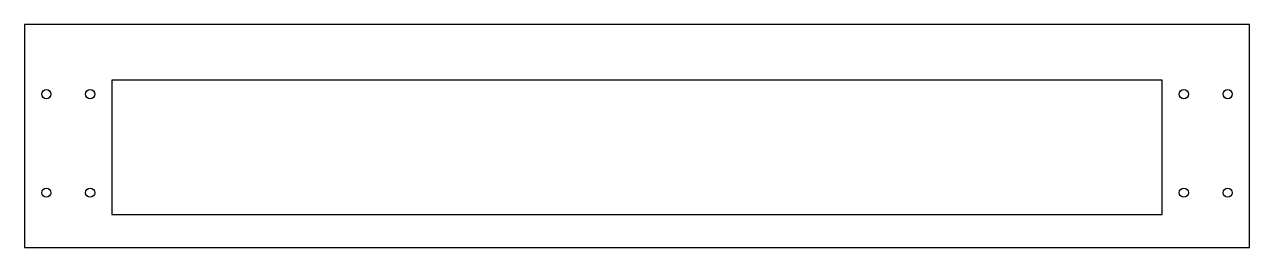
# Model space of a CAD drawing. Header units: millimetres. Extents: x 0 to 560, y 0 to 102.
import ezdxf

# ---------------------------------------------------------------- set-up
doc = ezdxf.new("R2010")
doc.units = ezdxf.units.MM
for name, color, linetype in [('CUT_HOLES', 7, 'Continuous'), ('CUT_INNER', 7, 'Continuous'), ('CUT_OUTER', 7, 'Continuous')]:
    doc.layers.add(name, color=color, linetype=linetype)

msp = doc.modelspace()

# ---------------------------------------------------------------- linework, layer by layer
at = {"layer": 'CUT_HOLES'}
for centre in [(10, 70), (30, 70), (530, 70), (550, 70), (10, 25), (30, 25), (530, 25), (550, 25)]:
    msp.add_circle(centre, 2.1, dxfattribs=at)
at = {"layer": 'CUT_INNER'}
msp.add_lwpolyline([(40, 15), (520, 15), (520, 76.4), (40, 76.4)], close=True, dxfattribs=at)
at = {"layer": 'CUT_OUTER'}
msp.add_lwpolyline([(0, 0), (560, 0), (560, 101.8), (0, 101.8)], close=True, dxfattribs=at)

doc.saveas('drawing.dxf')
